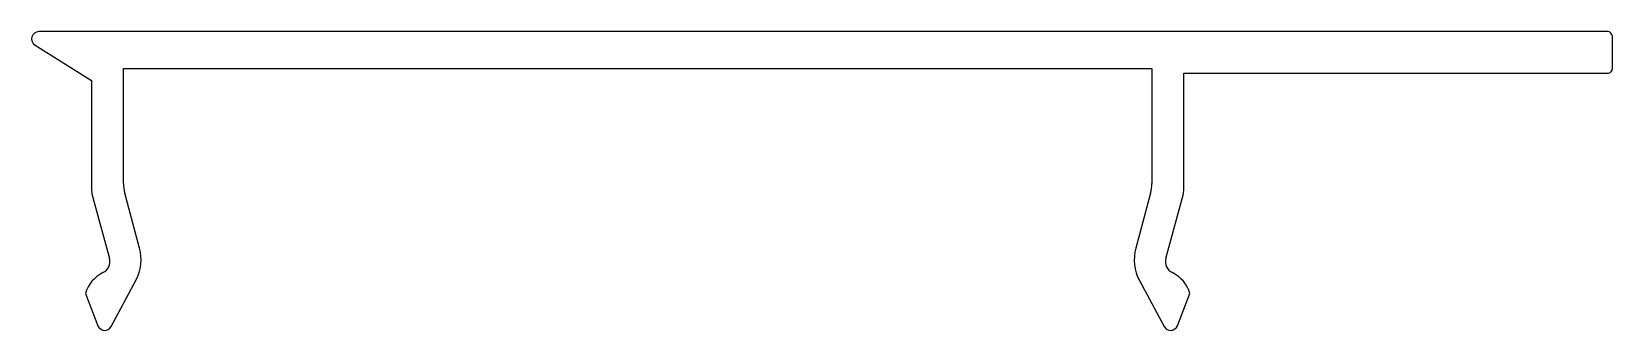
# Model space of a CAD drawing. Extents: x 2558.1 to 2622.4, y 2041.7 to 2053.9.
import ezdxf

# ---------------------------------------------------------------- set-up
doc = ezdxf.new("R2010")
doc.units = 0
doc.layers.get('0').update_dxf_attribs({"linetype": 'CONTINUOUS'})

msp = doc.modelspace()

# ---------------------------------------------------------------- linework, layer by layer
for p, q in [((2622.222, 2053.898), (2558.364, 2053.898)), ((2622.422, 2052.398), (2622.422, 2053.698)), ((2558.205, 2053.342), (2560.502, 2051.907)), ((2561.803, 2047.708), (2561.803, 2052.398)), ((2561.803, 2052.398), (2603.674, 2052.398)), ((2603.674, 2052.398), (2603.674, 2047.708)), ((2560.502, 2051.907), (2560.503, 2047.532)), ((2604.974, 2047.533), (2604.974, 2052.198)), ((2604.974, 2052.198), (2622.222, 2052.198)), ((2562.454, 2045.08), (2561.854, 2047.319)), ((2603.622, 2047.319), (2603.022, 2045.08)), ((2560.555, 2047.138), (2561.231, 2044.661)), ((2604.245, 2044.661), (2604.921, 2047.138)), ((2561.304, 2041.885), (2562.32, 2043.78)), ((2603.167, 2043.76), (2604.172, 2041.885)), ((2560.253, 2043.232), (2560.76, 2041.919)), ((2604.717, 2041.919), (2605.224, 2043.232))]:
    msp.add_line(p, q)
for centre, radius, start, end in [((2558.364, 2053.597), 0.3, 90, 238.01969), ((2622.222, 2053.698), 0.2, 360, 90), ((2622.222, 2052.398), 0.2, 269.99991, 0), ((2562.003, 2047.533), 1.5, 180.00757, 195.25513), ((2563.303, 2047.708), 1.5, 180, 195.01037), ((2602.174, 2047.708), 1.5, 344.98963, 0), ((2603.474, 2047.533), 1.5, 344.74487, 360), ((2560.749, 2044.53), 0.5, 295.75921, 15.28016), ((2560.772, 2044.597), 1.75, 332.17578, 16.02235), ((2604.704, 2044.597), 1.75, 163.97765, 208.57672), ((2604.727, 2044.53), 0.5, 164.76991, 244.24079), ((2561.593, 2042.828), 1.4, 116.61063, 163.23408), ((2603.883, 2042.828), 1.4, 16.76592, 63.38937), ((2561.039, 2042.027), 0.3, 201.11998, 331.79953), ((2604.437, 2042.027), 0.3, 208.20047, 338.88002)]:
    msp.add_arc(centre, radius, start, end)

doc.saveas('drawing.dxf')
